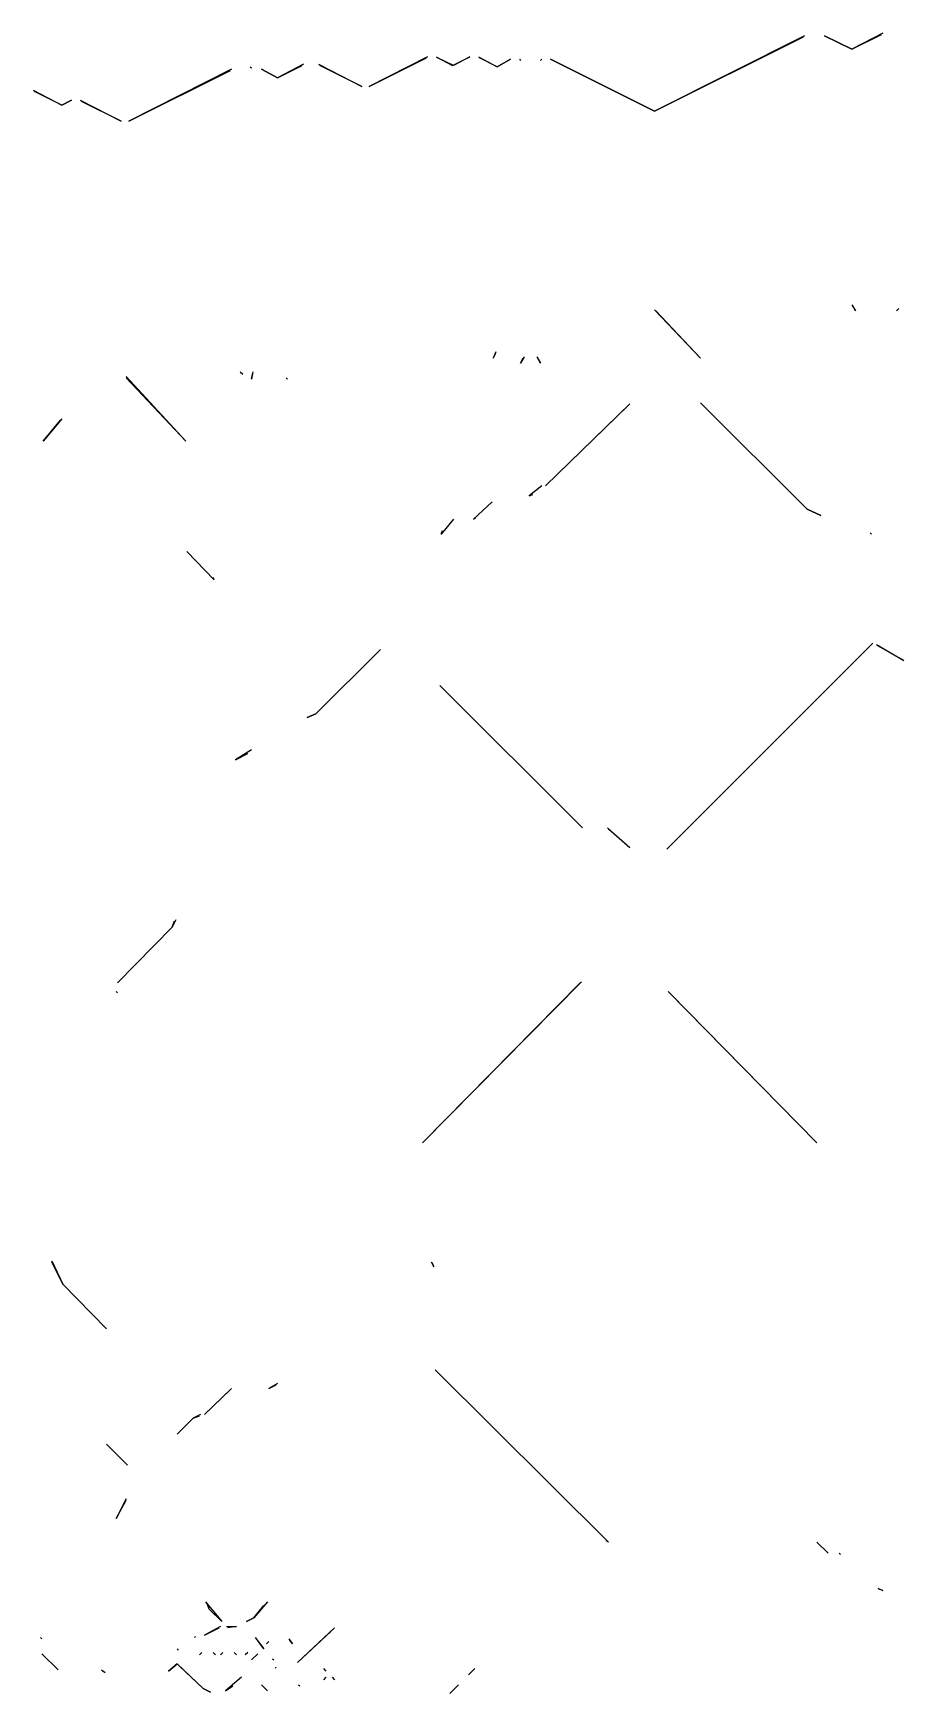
# Model space of a CAD drawing. Extents: x 1 to 2775, y -31 to 2075.
# Drawn here: x 2458.5 to 2575.5, y 1815.4 to 2038.5 of the extents above; entities that cross this region are included whole.
import ezdxf

# ---------------------------------------------------------------- set-up
doc = ezdxf.new("R2010")
doc.units = 0
doc.layers.add('LINEWORK', color=4, linetype='CONTINUOUS')

msp = doc.modelspace()

# ---------------------------------------------------------------- linework, layer by layer
at = {"layer": 'LINEWORK'}
for points in [[(2562.1667, 2038.1667), (2542, 2028), (2528, 2035), (2542, 2028), (2562, 2038)], [(2572.6667, 2038.5), (2568.5, 2036.3333), (2564.8333, 2038.1667), (2568.5, 2036.3333), (2572.5, 2038.3333)], [(2511.5, 2035.3333), (2503.6667, 2031.3333), (2511.3333, 2035.1667)], [(2512.6667, 2035.3333), (2514.8333, 2034.1667), (2517.1667, 2035.3333), (2515, 2034.1667), (2512.8333, 2035.1667)], [(2518.3333, 2035.3333), (2520.8333, 2034), (2522.6667, 2035), (2520.8333, 2034), (2518.5, 2035.1667)], [(2523.8333, 2035), (2524, 2034.8333)], [(2526.8333, 2035), (2526.6667, 2034.8333)], [(2485.1667, 2033.6667), (2471.3333, 2026.6667), (2485, 2033.5)], [(2487.6667, 2034), (2487.8333, 2033.8333)], [(2494.8333, 2034.3333), (2491.3333, 2032.5), (2489.1667, 2033.6667), (2491.3333, 2032.5), (2494.6667, 2034.1667)], [(2496.8333, 2034.3333), (2502.6667, 2031.3333), (2497, 2034.1667)], [(2458.5, 2030.8333), (2462.3333, 2028.8333), (2463.6667, 2029.5), (2462.3333, 2028.8333), (2458.6667, 2030.6667)], [(2464.8333, 2029.5), (2470.3333, 2026.6667), (2465, 2029.3333)], [(2542, 2001.3333), (2548.1667, 1994.8333), (2542.1667, 2001.1667)], [(2568.5, 2002), (2569, 2001.1667), (2568.6667, 2001.8333)], [(2574.8333, 2001.5), (2574.5, 2001.1667)], [(2520.6667, 1995.6667), (2520.3333, 1994.8333), (2520.6667, 1995.5)], [(2524.5, 1995), (2524, 1994.1667), (2524.3333, 1994.8333)], [(2526.1667, 1995), (2526.6667, 1994.1667), (2526.3333, 1994.8333)], [(2471, 1992.3333), (2479, 1983.6667), (2471, 1992.1667)], [(2486.3333, 1993), (2486.6667, 1992.6667)], [(2488, 1993), (2487.8333, 1992), (2488, 1992.8333)], [(2492.5, 1992.1667), (2492.6667, 1992)], [(2538.6667, 1988.6667), (2527.3333, 1977.6667), (2538.5, 1988.5)], [(2548.1667, 1988.8333), (2562.5, 1974.5), (2564.3333, 1973.6667), (2562.5, 1974.5)], [(2462.3333, 1986.6667), (2459.8333, 1983.6667), (2462.1667, 1986.5)], [(2526.8333, 1977.6667), (2525.1667, 1976.3333), (2525.6667, 1976.5)], [(2520.1667, 1975.5), (2517.6667, 1973.1667), (2518, 1973.3333)], [(2515, 1973.1667), (2513.3333, 1971.1667), (2513.5, 1971.6667)], [(2571, 1971.3333), (2571.1667, 1971.1667)], [(2479.1667, 1968.8333), (2482.8333, 1965), (2482.6667, 1965.3333)], [(2571.3333, 1956.5), (2543.6667, 1928.8333)], [(2505.1667, 1955.6667), (2496.5, 1947), (2495.3333, 1946.5), (2496.5, 1947)], [(2571.8333, 1956.3333), (2575.5, 1954.1667), (2572, 1956.1667)], [(2513.1667, 1950.8333), (2532.3333, 1931.6667)], [(2487.8333, 1942.1667), (2485.6667, 1940.8333), (2487.3333, 1941.6667)], [(2535.6667, 1931.6667), (2538.6667, 1929), (2535.8333, 1931.5)], [(2477.6667, 1919.3333), (2477.1667, 1918.3333), (2469.8333, 1910.8333), (2477.1667, 1918.3333), (2477.5, 1919.1667)], [(2469.6667, 1909.6667), (2469.8333, 1909.5)], [(2532.1667, 1911), (2510.8333, 1889.3333), (2532, 1910.8333)], [(2543.8333, 1909.6667), (2563.8333, 1889.3333), (2544, 1909.5)], [(2461, 1873.5), (2462.5, 1870.3333), (2468.3333, 1864.3333), (2462.5, 1870.3333), (2461, 1873.3333)], [(2512, 1873.3333), (2512.3333, 1872.6667), (2512.1667, 1873.1667)], [(2512.5, 1858.8333), (2535.8333, 1835.6667), (2535.5, 1835.8333)], [(2485.1667, 1856.3333), (2481.5, 1852.8333), (2485, 1856.1667)], [(2491.3333, 1857), (2490.1667, 1856.3333), (2491.1667, 1856.8333)], [(2481, 1852.8333), (2480, 1852.3333), (2477.8333, 1850.1667), (2480, 1852.3333), (2480.8333, 1852.6667)], [(2468.3333, 1848.8333), (2471.1667, 1846)], [(2471, 1841.5), (2469.6667, 1838.8333), (2471, 1841.3333)], [(2563.8333, 1835.6667), (2565.3333, 1834.1667)], [(2566.8333, 1834.1667), (2567, 1834)], [(2572, 1829.5), (2572.6667, 1829.1667), (2572.1667, 1829.3333)], [(2481.6667, 1827.6667), (2483.8333, 1825), (2482.1667, 1826.6667), (2481.8333, 1827.5)], [(2490, 1827.6667), (2488.1667, 1825.5), (2487.1667, 1825), (2488.1667, 1825.5), (2489.5, 1827.1667)], [(2459.5, 1822.8333), (2459.6667, 1822.6667)], [(2480.3333, 1823), (2480.1667, 1822.8333)], [(2483.6667, 1824.3333), (2481.5, 1823.1667), (2483.5, 1824.1667)], [(2484.5, 1824.3333), (2485.8333, 1824.3333), (2484.6667, 1824.1667)], [(2488.3333, 1822.8333), (2489.5, 1821.3333), (2488.5, 1822.6667)], [(2492.8333, 1822.6667), (2493.3333, 1822), (2493, 1822.5)], [(2499, 1824.1667), (2494, 1819.5), (2498.5, 1823.6667)], [(2459.6667, 1820.6667), (2461.8333, 1818.5)], [(2478, 1821.3333), (2477.8333, 1821.1667)], [(2481.1667, 1820.8333), (2480.8333, 1820.5)], [(2482.6667, 1820.8333), (2483, 1820.5)], [(2484, 1820.8333), (2483.6667, 1820.5)], [(2485.5, 1820.8333), (2485.8333, 1820.5)], [(2487.3333, 1820.8333), (2487, 1820.5)], [(2488.6667, 1820.6667), (2487.8333, 1819.8333)], [(2490.1667, 1822.3333), (2489.8333, 1822)], [(2467.6667, 1818.5), (2468.1667, 1818.1667), (2467.8333, 1818.3333)], [(2477.8333, 1819.3333), (2476.6667, 1818.3333), (2477.8333, 1819.3333), (2481.3333, 1816), (2482.3333, 1815.5), (2481.3333, 1816), (2478.1667, 1819)], [(2490.6667, 1820), (2490.8333, 1819.8333)], [(2491, 1818.8333), (2491.1667, 1818.8333)], [(2497.5, 1818.6667), (2497.8333, 1818.3333)], [(2517.8333, 1818.6667), (2517, 1817.8333)], [(2486.5, 1817.5), (2484.3333, 1815.6667), (2485.3333, 1816.3333)], [(2489.1667, 1816.5), (2490, 1815.6667)], [(2494.1667, 1816.5), (2494.3333, 1816.3333)], [(2497.8333, 1817.5), (2497.5, 1817.1667)], [(2498.6667, 1817.5), (2499, 1817.1667)], [(2515.6667, 1816.5), (2514.5, 1815.3333)]]:
    msp.add_lwpolyline(points, dxfattribs=at)

doc.saveas('drawing.dxf')
